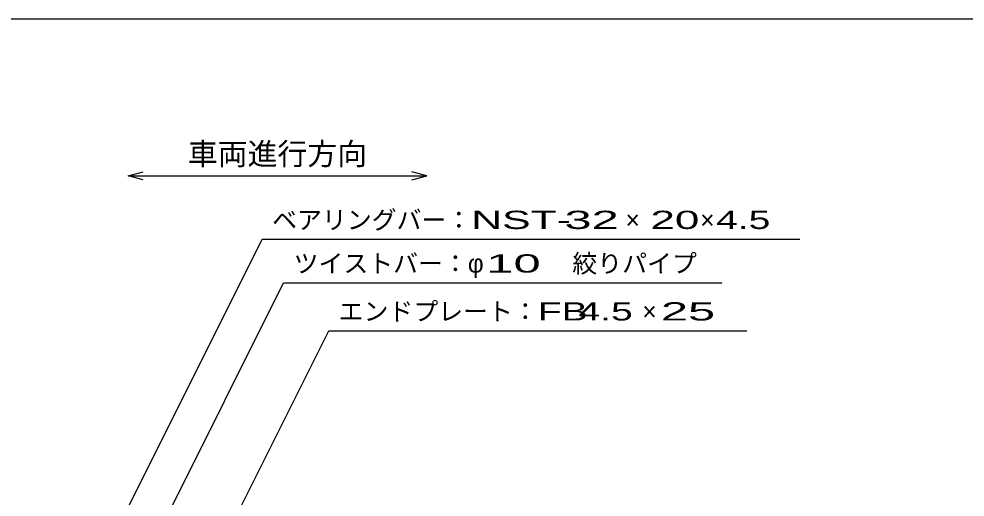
# Model space of a CAD drawing. Units: millimetres, scale not verified. Extents: x -1456 to 1385, y -1026 to 843.
# Drawn here: x -992 to -231, y 459 to 843 of the extents above; entities that cross this region are included whole.
import ezdxf
from ezdxf.enums import TextEntityAlignment as Align

# ---------------------------------------------------------------- set-up
doc = ezdxf.new("R2010")
doc.units = ezdxf.units.MM
doc.header["$LTSCALE"] = 8
doc.layers.add('0_2', color=150, linetype='Continuous', lineweight=25)
doc.layers.add('22', color=2, linetype='Continuous', lineweight=25)
doc.styles.add('ベクトル', font='')
doc.styles.get('ベクトル').set_extended_font_data('ベクトル')

msp = doc.modelspace()

# ---------------------------------------------------------------- linework, layer by layer
at = {"layer": '0_2'}
msp.add_line((-1383.2, 842.8), (1384.8, 842.8), dxfattribs=at)
at = {"layer": '22', "color": 4}
for p, q in [((-903.8, 716.8), (-891.8, 720)), ((-903.8, 716.8), (-891.8, 720)), ((-891.8, 713.6), (-903.8, 716.8)), ((-903.8, 716.8), (-663.8, 716.8)), ((-891.8, 713.6), (-903.8, 716.8)), ((-903.8, 716.8), (-663.8, 716.8)), ((-663.8, 716.8), (-675.8, 720)), ((-663.8, 716.8), (-675.8, 720)), ((-675.8, 713.6), (-663.8, 716.8)), ((-675.8, 713.6), (-663.8, 716.8)), ((-963.8, 330.3), (-796.05, 665.8)), ((-963.8, 330.3), (-796.05, 665.8)), ((-796.05, 665.8), (-364.05, 665.8)), ((-796.05, 665.8), (-364.05, 665.8)), ((-904.05, 380.3), (-778.8, 630.8)), ((-904.05, 380.3), (-778.8, 630.8)), ((-778.8, 630.8), (-426.8, 630.8)), ((-778.8, 630.8), (-426.8, 630.8)), ((-820.35, 436.8), (-742.6, 592.3)), ((-820.35, 436.8), (-742.6, 592.3)), ((-742.6, 592.3), (-406.6, 592.3)), ((-742.6, 592.3), (-406.6, 592.3))]:
    msp.add_line(p, q, dxfattribs=at)

# ---------------------------------------------------------------- texts
at = {"layer": '22', "style": 'ベクトル'}
for s, height, p in [('車両進行方向', 17.6, (-855.8, 734.4)), ('車両進行方向', 17.6, (-855.8, 734.4)), ('ベアリングバー：', 14.66, (-788.05, 681.4)), ('ベアリングバー：', 14.66, (-788.05, 681.4)), ('×', 14.66, (-504.05, 681.4)), ('×', 14.66, (-504.05, 681.4)), ('×', 14.66, (-444.05, 681.4)), ('×', 14.66, (-444.05, 681.4)), ('ツイストバー：', 14.66, (-770.8, 646.4)), ('ツイストバー：', 14.66, (-770.8, 646.4)), ('絞りパイプ', 14.66, (-546.8, 646.4)), ('絞りパイプ', 14.66, (-546.8, 646.4)), ('φ', 14.66, (-630.8, 646.4)), ('φ', 14.66, (-630.8, 646.4)), ('エンドプレート：', 14.66, (-734.6, 607.9)), ('エンドプレート：', 14.66, (-734.6, 607.9)), ('×', 14.66, (-490.6, 607.9)), ('×', 14.66, (-490.6, 607.9))]:
    msp.add_text(s, height=height, dxfattribs=at).set_placement(p, align=Align.MIDDLE_LEFT)
for s, width, p in [('NST-', 1.75, (-628.05, 681.4)), ('NST-', 1.75, (-628.05, 681.4)), (' 32 ', 2, (-564.05, 681.4)), (' 32 ', 2, (-564.05, 681.4)), ('20', 1.8, (-484.05, 681.4)), ('20', 1.8, (-484.05, 681.4)), (' 4.5 ', 1.6, (-440.05, 681.4)), (' 4.5 ', 1.6, (-440.05, 681.4)), (' 10 ', 2, (-626.8, 646.4)), (' 10 ', 2, (-626.8, 646.4)), ('FB', 1.6, (-574.6, 607.9)), ('FB', 1.6, (-574.6, 607.9)), (' 4.5 ', 1.6, (-550.6, 607.9)), (' 4.5 ', 1.6, (-550.6, 607.9)), (' 25 ', 2, (-486.6, 607.9)), (' 25 ', 2, (-486.6, 607.9))]:
    msp.add_text(s, height=14.66, dxfattribs=dict(at, width=width)).set_placement(p, align=Align.MIDDLE_LEFT)

doc.saveas('drawing.dxf')
